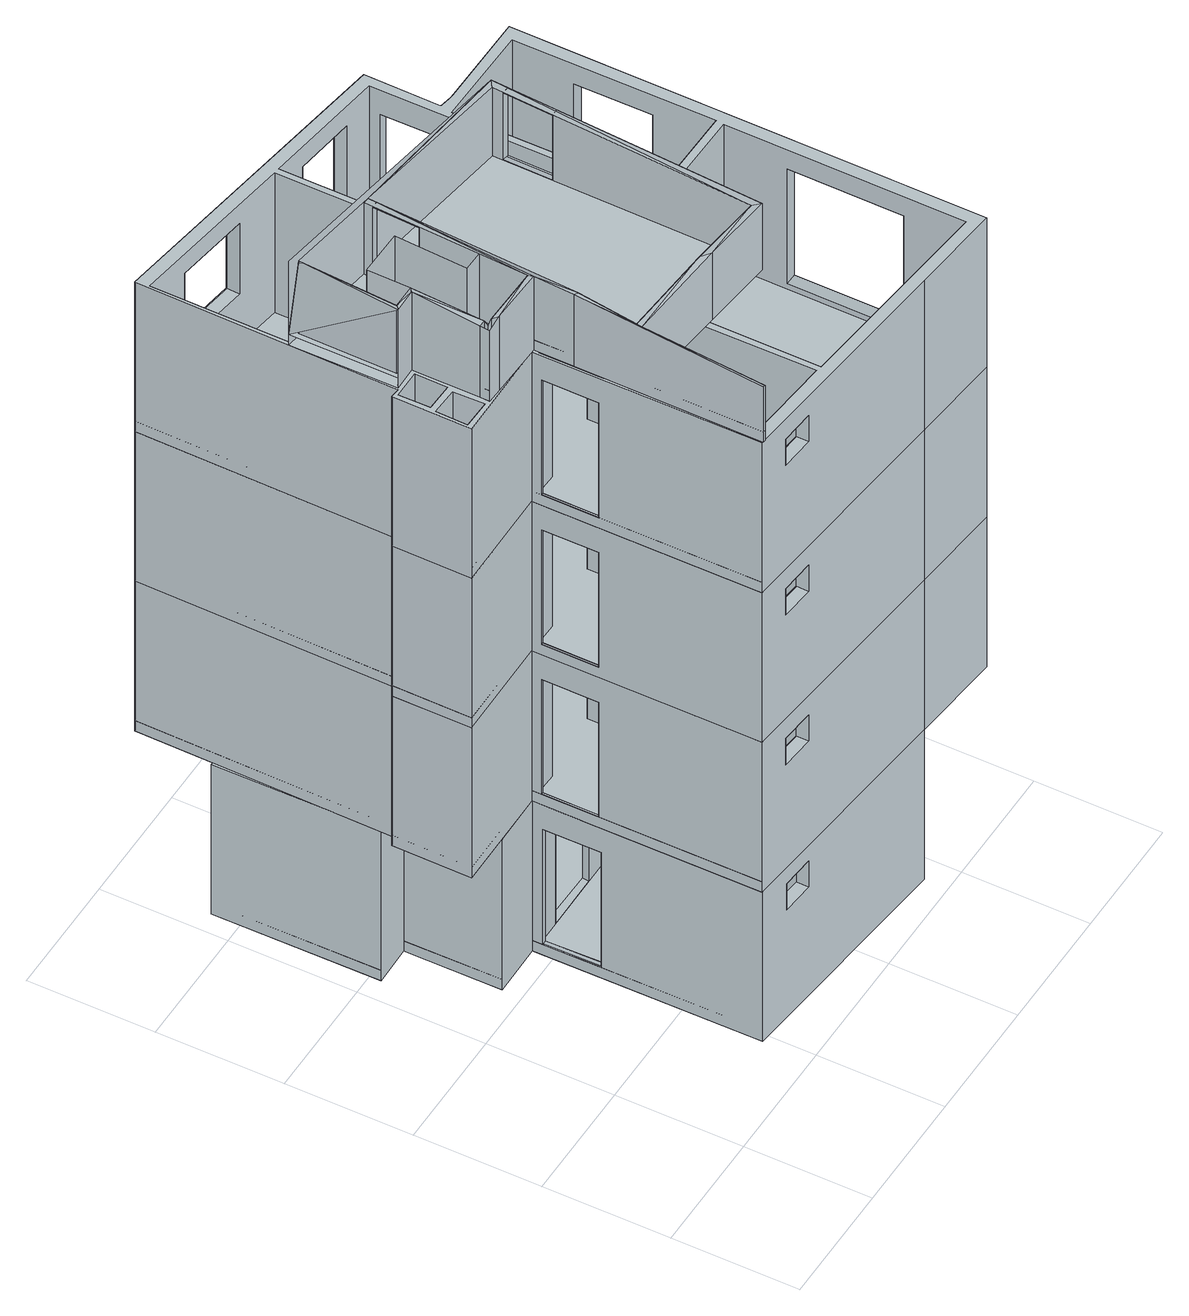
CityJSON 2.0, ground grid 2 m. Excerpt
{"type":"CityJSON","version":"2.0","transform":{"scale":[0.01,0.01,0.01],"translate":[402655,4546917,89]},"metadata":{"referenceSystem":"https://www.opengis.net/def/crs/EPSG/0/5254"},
"CityObjects":{
"object1":{"type":"GenericCityObject","attributes":{"name":"-1_-1_7_Bağımsız Bölüm","geometrySuitability":1002,"integrationState":1001,"independentSectionNumber":"7","takbisPropertyIdentityNumber":40025389,"maksIdentityNumber":1548172723,"maksNumaratajIdentityNumber":280132556,"maksIntegrationState":1001,"additionalNote":"-","independentSectionCardinalDirection":1001,"independentSectionUsage":1001,"partCount":2,"independentSectionPlanNetArea":-1,"independentSectionPlanGrossArea":-1,"independentSectionCalculatedArea":16.25,"class":"BagimsizBolum"},"geometry":[{"type":"MultiSurface","lod":"2","boundaries":[[[0,1,2,3,4,5,6,7,8,9,10,11,12,13]],[[14,15,16,17,18,19,20,21,22,23,24,25,26,27]],[[12,28,29,13]],[[10,30,31,11]],[[9,32,30,10]],[[8,33,32,9]],[[7,34,33,8]],[[6,35,34,7]],[[5,36,35,6]],[[4,37,36,5]],[[3,38,37,4]],[[2,39,38,3]],[[1,40,39,2]],[[0,41,40,1]],[[13,29,41,0],[42,43,44,45]],[[46,47,48,49],[50,51,52,53]],[[54,55,47,46]],[[56,57,55,54],[58,59,60,61]],[[62,63,57,56]],[[64,65,63,62]],[[49,48,65,64]],[[66,67,68,69],[70,71,72,73]],[[74,75,67,66]],[[76,77,75,74]],[[78,79,77,76]],[[80,81,79,78]],[[82,83,81,80]],[[84,85,83,82]],[[69,68,85,84]],[[86,87,88,89]],[[90,91,87,86]],[[92,93,91,90]],[[78,79,93,92]],[[89,88,68,69]],[[37,38,39]],[[34,35,68]],[[57,35,36]],[[37,39,36]],[[39,40,65]],[[63,57,36]],[[48,41,29]],[[48,29,47]],[[41,48,40]],[[29,14,55]],[[68,55,67]],[[55,47,29]],[[48,65,40]],[[65,63,39]],[[14,67,55]],[[75,67,14]],[[75,14,31]],[[31,77,75]],[[30,77,31]],[[32,81,30]],[[85,34,68]],[[35,55,68]],[[81,79,30]],[[42,50,53,45]],[[43,51,50,42]],[[44,52,51,43]],[[45,53,52,44]],[[58,71,72,61]],[[59,70,71,58]],[[60,73,70,59]],[[61,72,73,60]]]}]},
"object2":{"type":"GenericCityObject","attributes":{"name":"-1_-1_2_Bağımsız Bölüm","geometrySuitability":1002,"integrationState":1001,"independentSectionNumber":"2","takbisPropertyIdentityNumber":40025384,"maksIdentityNumber":1549672671,"maksNumaratajIdentityNumber":280132556,"maksIntegrationState":1001,"additionalNote":"-","independentSectionCardinalDirection":1001,"independentSectionUsage":1001,"partCount":5,"independentSectionPlanNetArea":-1,"independentSectionPlanGrossArea":-1,"independentSectionCalculatedArea":32.59,"class":"BagimsizBolum"},"geometry":[{"type":"MultiSurface","lod":"2","boundaries":[[[94,95,96,97,98,99,100,101]],[[102,103,104,105,106,107,108,109]],[[110,111,112,113,114,115,116,117],[118,119,120,121],[122,123,124,125],[126,127,128,129],[130,131,132,133],[134,135,136,137,138,139]],[[100,110,117,101]],[[99,111,110,100]],[[98,112,111,99]],[[97,113,112,98]],[[96,114,113,97],[140,141,142,143]],[[95,115,114,96],[144,145,146,147]],[[94,116,115,95],[148,149,150,151],[152,153,154,155]],[[101,117,116,94],[156,157,158,159],[160,161,162,163]],[[164,121,118,165]],[[165,118,119,166],[167,168,169,170]],[[166,119,120,171]],[[171,120,121,164],[172,173,174,175]],[[176,125,122,177],[178,179,180,181]],[[177,122,123,182]],[[182,123,124,183],[184,185,186,187]],[[183,124,125,176]],[[188,129,126,189],[190,191,192,193]],[[189,126,127,194],[195,196,197,198]],[[194,127,128,199],[200,201,202,203]],[[199,128,129,188],[204,205,206,207]],[[208,133,130,209],[210,211,212,213]],[[209,130,131,214],[215,216,217,218]],[[214,131,132,219],[220,221,222,223]],[[219,132,133,208],[224,225,226,227]],[[228,139,134,229]],[[229,134,135,230]],[[230,135,136,231]],[[231,136,137,232]],[[232,137,138,233],[234,235,236,237]],[[233,138,139,228],[238,239,240,241]],[[144,178,181,147]],[[145,179,178,144]],[[146,180,179,145]],[[147,181,180,146]],[[148,172,175,151]],[[149,173,172,148]],[[150,174,173,149]],[[151,175,174,150]],[[152,224,227,155]],[[153,225,224,152]],[[154,226,225,153]],[[155,227,226,154]],[[156,234,237,159]],[[157,235,234,156]],[[158,236,235,157]],[[159,237,236,158]],[[160,220,223,163]],[[161,221,220,160]],[[162,222,221,161]],[[163,223,222,162]],[[140,195,198,143]],[[141,196,195,140]],[[142,197,196,141]],[[143,198,197,142]],[[167,205,206,170]],[[168,204,205,167]],[[169,207,204,168]],[[170,206,207,169]],[[184,191,192,187]],[[185,190,191,184]],[[186,193,190,185]],[[187,192,193,186]],[[200,211,212,203]],[[201,210,211,200]],[[202,213,210,201]],[[203,212,213,202]],[[215,239,240,218]],[[216,238,239,215]],[[217,241,238,216]],[[218,240,241,217]]]}]},
"object3":{"type":"GenericCityObject","attributes":{"name":"-1_-1_3_Bağımsız Bölüm","geometrySuitability":1002,"integrationState":1001,"independentSectionNumber":"3","takbisPropertyIdentityNumber":40025385,"maksIdentityNumber":1549372686,"maksNumaratajIdentityNumber":280132556,"maksIntegrationState":1001,"additionalNote":"-","independentSectionCardinalDirection":1001,"independentSectionUsage":1001,"partCount":9,"independentSectionPlanNetArea":-1,"independentSectionPlanGrossArea":-1,"independentSectionCalculatedArea":50.86,"class":"BagimsizBolum"},"geometry":[{"type":"MultiSurface","lod":"2","boundaries":[[[242,115,243,244,245,246,247,248,249,250,116,251]],[[252,253,254,255,256,257,258,259,260,261,262,263]],[[264,265,266,267,268,269,270,271,272,273,274,275],[276,277,278,279],[280,281,282,283],[284,285,286,287],[288,289,290,291],[292,293,294,295],[296,297,298,299,300,301,302,303],[304,305,306,307],[308,309,310,311],[312,313,314,315]],[[116,264,275,251]],[[250,265,264,116]],[[249,266,265,250],[316,317,318,319]],[[248,267,266,249],[320,321,322,323],[324,325,326,327]],[[247,268,267,248]],[[246,269,268,247]],[[245,270,269,246]],[[244,271,270,245]],[[243,272,271,244],[328,329,330,331]],[[115,273,272,243],[332,333,334,335]],[[242,274,273,115]],[[251,275,274,242],[336,337,338,339],[340,341,342,343]],[[344,279,276,345]],[[345,276,277,346]],[[346,277,278,347],[348,349,350,351]],[[347,278,279,344],[352,353,354,355]],[[356,283,280,357]],[[357,280,281,358],[359,360,361,362]],[[358,281,282,363]],[[363,282,283,356],[364,365,366,367]],[[368,287,284,369],[370,371,372,373]],[[369,284,285,374]],[[374,285,286,375],[376,377,378,379]],[[375,286,287,368],[380,381,382,383]],[[384,291,288,385],[386,387,388,389]],[[385,288,289,390]],[[390,289,290,391],[392,393,394,395]],[[391,290,291,384]],[[396,295,292,397],[398,399,400,401]],[[397,292,293,402]],[[402,293,294,403],[404,405,406,407]],[[403,294,295,396]],[[408,303,296,409],[410,411,412,413]],[[409,296,297,414],[415,416,417,418]],[[414,297,298,419]],[[419,298,299,420],[421,422,423,424]],[[420,299,300,425],[426,427,428,429],[430,431,432,433]],[[425,300,301,434],[435,436,437,438]],[[434,301,302,439],[440,441,442,443]],[[439,302,303,408]],[[444,307,304,445]],[[445,304,305,446]],[[446,305,306,447]],[[447,306,307,444],[448,449,450,451]],[[452,311,308,453]],[[453,308,309,454]],[[454,309,310,455]],[[455,310,311,452]],[[456,315,312,457]],[[457,312,313,458]],[[458,313,314,459]],[[459,314,315,456]],[[320,376,379,323]],[[321,377,376,320]],[[322,378,377,321]],[[323,379,378,322]],[[324,392,395,327]],[[325,393,392,324]],[[326,394,393,325]],[[327,395,394,326]],[[332,398,401,335]],[[333,399,398,332]],[[334,400,399,333]],[[335,401,400,334]],[[336,352,355,339]],[[337,353,352,336]],[[338,354,353,337]],[[339,355,354,338]],[[340,364,367,343]],[[341,365,364,340]],[[342,366,365,341]],[[343,367,366,342]],[[316,380,383,319]],[[317,381,380,316]],[[318,382,381,317]],[[319,383,382,318]],[[328,415,418,331]],[[329,416,415,328]],[[330,417,416,329]],[[331,418,417,330]],[[348,441,442,351]],[[349,440,441,348]],[[350,443,440,349]],[[351,442,443,350]],[[359,436,437,362]],[[360,435,436,359]],[[361,438,435,360]],[[362,437,438,361]],[[370,427,428,373]],[[371,426,427,370]],[[372,429,426,371]],[[373,428,429,372]],[[386,431,432,389]],[[387,430,431,386]],[[388,433,430,387]],[[389,432,433,388]],[[404,411,412,407]],[[405,410,411,404]],[[406,413,410,405]],[[407,412,413,406]],[[421,449,450,424]],[[422,448,449,421]],[[423,451,448,422]],[[424,450,451,423]]]}]},
"object4":{"type":"GenericCityObject","attributes":{"name":"-1_-1_5_Bağımsız Bölüm","geometrySuitability":1002,"integrationState":1001,"independentSectionNumber":"5","takbisPropertyIdentityNumber":40025387,"maksIdentityNumber":1548772704,"maksNumaratajIdentityNumber":280132556,"maksIntegrationState":1001,"additionalNote":"-","independentSectionCardinalDirection":1001,"independentSectionUsage":1001,"partCount":9,"independentSectionPlanNetArea":-1,"independentSectionPlanGrossArea":-1,"independentSectionCalculatedArea":50.86,"class":"BagimsizBolum"},"geometry":[{"type":"MultiSurface","lod":"2","boundaries":[[[274,273,272,271,270,269,268,267,266,265,264,275]],[[460,461,462,463,464,465,466,467,468,469,470,471]],[[472,473,474,475,476,477,478,479,480,481,482,483],[484,485,486,487],[488,489,490,491],[492,493,494,495],[496,497,498,499],[500,501,502,503],[504,505,506,507,508,509,510,511],[512,513,514,515],[516,517,518,519],[520,521,522,523]],[[264,472,483,275]],[[265,473,472,264]],[[266,474,473,265],[524,525,526,527]],[[267,475,474,266],[528,529,530,531],[532,533,534,535]],[[268,476,475,267]],[[269,477,476,268]],[[270,478,477,269]],[[271,479,478,270]],[[272,480,479,271],[536,537,538,539]],[[273,481,480,272],[540,541,542,543]],[[274,482,481,273]],[[275,483,482,274],[544,545,546,547],[548,549,550,551]],[[552,487,484,553]],[[553,484,485,554]],[[554,485,486,555],[556,557,558,559]],[[555,486,487,552],[560,561,562,563]],[[564,491,488,565]],[[565,488,489,566],[567,568,569,570]],[[566,489,490,571]],[[571,490,491,564],[572,573,574,575]],[[576,495,492,577],[578,579,580,581]],[[577,492,493,582]],[[582,493,494,583],[584,585,586,587]],[[583,494,495,576],[588,589,590,591]],[[592,499,496,593],[594,595,596,597]],[[593,496,497,598]],[[598,497,498,599],[600,601,602,603]],[[599,498,499,592]],[[604,503,500,605],[606,607,608,609]],[[605,500,501,610]],[[610,501,502,611],[612,613,614,615]],[[611,502,503,604]],[[616,511,504,617],[618,619,620,621]],[[617,504,505,622],[623,624,625,626]],[[622,505,506,627]],[[627,506,507,628],[629,630,631,632]],[[628,507,508,633],[634,635,636,637],[638,639,640,641]],[[633,508,509,642],[643,644,645,646]],[[642,509,510,647],[648,649,650,651]],[[647,510,511,616]],[[652,515,512,653]],[[653,512,513,654]],[[654,513,514,655]],[[655,514,515,652],[656,657,658,659]],[[660,519,516,661]],[[661,516,517,662]],[[662,517,518,663]],[[663,518,519,660]],[[664,523,520,665]],[[665,520,521,666]],[[666,521,522,667]],[[667,522,523,664]],[[528,584,587,531]],[[529,585,584,528]],[[530,586,585,529]],[[531,587,586,530]],[[532,600,603,535]],[[533,601,600,532]],[[534,602,601,533]],[[535,603,602,534]],[[540,606,609,543]],[[541,607,606,540]],[[542,608,607,541]],[[543,609,608,542]],[[544,560,563,547]],[[545,561,560,544]],[[546,562,561,545]],[[547,563,562,546]],[[548,572,575,551]],[[549,573,572,548]],[[550,574,573,549]],[[551,575,574,550]],[[524,588,591,527]],[[525,589,588,524]],[[526,590,589,525]],[[527,591,590,526]],[[536,623,626,539]],[[537,624,623,536]],[[538,625,624,537]],[[539,626,625,538]],[[556,649,650,559]],[[557,648,649,556]],[[558,651,648,557]],[[559,650,651,558]],[[567,644,645,570]],[[568,643,644,567]],[[569,646,643,568]],[[570,645,646,569]],[[578,635,636,581]],[[579,634,635,578]],[[580,637,634,579]],[[581,636,637,580]],[[594,639,640,597]],[[595,638,639,594]],[[596,641,638,595]],[[597,640,641,596]],[[612,619,620,615]],[[613,618,619,612]],[[614,621,618,613]],[[615,620,621,614]],[[629,657,658,632]],[[630,656,657,629]],[[631,659,656,630]],[[632,658,659,631]]]}]},
"object5":{"type":"GenericCityObject","attributes":{"name":"-1_-1_7_Bağımsız Bölüm","geometrySuitability":1002,"integrationState":1001,"independentSectionNumber":"7","takbisPropertyIdentityNumber":40025389,"maksIdentityNumber":1548172723,"maksNumaratajIdentityNumber":280132556,"maksIntegrationState":1001,"additionalNote":"-","independentSectionCardinalDirection":1001,"independentSectionUsage":1001,"partCount":8,"independentSectionPlanNetArea":-1,"independentSectionPlanGrossArea":-1,"independentSectionCalculatedArea":50.86,"class":"BagimsizBolum"},"geometry":[{"type":"MultiSurface","lod":"2","boundaries":[[[482,481,480,479,478,477,476,475,474,473,472,483]],[[668,669,670,671,672,673,674,675,676,677,678,679]],[[680,681,682,683,684,685,686,687,688,689,690,691],[692,693,694,695],[696,697,698,699],[700,701,702,703],[704,705,706,707],[708,709,710,711],[712,713,714,715],[716,717,718,719],[720,721,722,723,724,725,726,727,728,729,730]],[[472,680,691,483]],[[473,681,680,472]],[[474,682,681,473],[731,732,733,734]],[[475,683,682,474],[735,736,737,738],[739,740,741,742]],[[476,684,683,475]],[[477,685,684,476]],[[478,686,685,477]],[[479,687,686,478]],[[480,688,687,479],[743,744,745,746]],[[481,689,688,480],[747,748,749,750]],[[482,690,689,481]],[[483,691,690,482],[751,752,753,754],[755,756,757,758]],[[759,695,692,760]],[[760,692,693,761]],[[761,693,694,762],[763,764,765,766]],[[762,694,695,759],[767,768,769,770]],[[771,699,696,772]],[[772,696,697,773],[774,775,776,777]],[[773,697,698,778]],[[778,698,699,771],[779,780,781,782]],[[783,703,700,784],[785,786,787,788]],[[784,700,701,789]],[[789,701,702,790],[791,792,793,794]],[[790,702,703,783],[795,796,797,798]],[[799,707,704,800],[801,802,803,804]],[[800,704,705,805]],[[805,705,706,806],[807,808,809,810]],[[806,706,707,799]],[[811,711,708,812],[813,814,815,816]],[[812,708,709,817]],[[817,709,710,818],[819,820,821,822]],[[818,710,711,811]],[[823,715,712,824]],[[824,712,713,825]],[[825,713,714,826]],[[826,714,715,823]],[[827,719,716,828]],[[828,716,717,829]],[[829,717,718,830]],[[830,718,719,827]],[[831,730,720,832],[833,834,835,836]],[[832,720,721,837],[838,839,840,841]],[[837,721,722,842]],[[842,722,723,843]],[[843,723,724,844]],[[844,724,725,845]],[[845,725,726,846]],[[846,726,727,847],[848,849,850,851],[852,853,854,855]],[[847,727,728,856],[857,858,859,860]],[[856,728,729,861],[862,863,864,865]],[[861,729,730,831]],[[866,867,723,843]],[[868,869,867,866]],[[870,871,869,868]],[[845,725,871,870]],[[735,791,794,738]],[[736,792,791,735]],[[737,793,792,736]],[[738,794,793,737]],[[739,807,810,742]],[[740,808,807,739]],[[741,809,808,740]],[[742,810,809,741]],[[747,813,816,750]],[[748,814,813,747]],[[749,815,814,748]],[[750,816,815,749]],[[751,767,770,754]],[[752,768,767,751]],[[753,769,768,752]],[[754,770,769,753]],[[755,779,782,758]],[[756,780,779,755]],[[757,781,780,756]],[[758,782,781,757]],[[731,795,798,734]],[[732,796,795,731]],[[733,797,796,732]],[[734,798,797,733]],[[743,838,841,746]],[[744,839,838,743]],[[745,840,839,744]],[[746,841,840,745]],[[763,863,864,766]],[[764,862,863,763]],[[765,865,862,764]],[[766,864,865,765]],[[774,858,859,777]],[[775,857,858,774]],[[776,860,857,775]],[[777,859,860,776]],[[785,849,850,788]],[[786,848,849,785]],[[787,851,848,786]],[[788,850,851,787]],[[801,853,854,804]],[[802,852,853,801]],[[803,855,852,802]],[[804,854,855,803]],[[819,834,835,822]],[[820,833,834,819]],[[821,836,833,820]],[[822,835,836,821]]]}]}
},
"vertices":[
[475,238,1230],[358,250,1230],[196,267,1230],[193,75,1230],[189,76,1230],[190,370,1230],[190,432,1230],[100,435,1230],[76,436,1230],[76,452,1230],[76,557,1230],[37,556,1230],[36,726,1230],[479,661,1230],[36,726,1250],[37,556,1250],[76,557,1250],[76,452,1250],[76,436,1250],[100,435,1250],[190,432,1250],[190,370,1250],[189,76,1250],[193,75,1250],[196,267,1250],[358,250,1250],[475,238,1250],[479,661,1250],[36,726,1390],[479,661,1382],[76,557,1380],[37,556,1380],[76,452,1366],[76,436,1365],[100,435,1372],[190,432,1371],[190,370,1367],[189,76,1336],[193,75,1336],[196,267,1351],[358,250,1359],[475,238,1357],[478,559,1375],[479,635,1379],[479,635,1250],[478,559,1250],[468,653,1250],[468,653,1381],[464,249,1358],[464,249,1250],[467,559,1375],[468,636,1379],[468,636,1251],[467,559,1251],[197,693,1250],[197,693,1386],[196,366,1250],[196,366,1367],[197,680,1385],[197,608,1380],[197,608,1251],[197,680,1251],[196,276,1250],[196,276,1352],[342,261,1250],[342,261,1360],[186,694,1250],[186,694,1387],[187,440,1372],[187,440,1250],[186,608,1381],[186,680,1385],[186,680,1251],[186,608,1251],[44,715,1250],[44,715,1389],[43,562,1250],[43,562,1380],[82,562,1250],[82,562,1380],[82,448,1250],[82,448,1373],[82,442,1250],[82,442,1366],[90,442,1250],[90,442,1373],[155,516,1250],[155,516,1376],[187,515,1376],[187,515,1250],[155,628,1250],[155,628,1383],[79,629,1250],[79,629,1384],
[556,766,82],[564,37,82],[188,76,82],[186,432,82],[101,431,82],[100,583,82],[36,582,82],[34,845,82],[36,582,102],[100,583,102],[101,431,102],[186,432,102],[188,76,102],[564,37,102],[556,766,102],[34,845,102],[36,582,369],[100,583,369],[101,431,369],[186,432,369],[188,76,369],[564,37,369],[556,766,369],[34,845,369],[369,77,369],[368,421,369],[540,418,369],[538,62,369],[195,95,369],[195,303,369],[359,301,369],[359,78,369],[195,312,369],[193,420,369],[358,421,369],[359,311,369],[194,433,369],[192,801,369],[540,748,369],[541,429,369],[110,439,369],[110,589,369],[43,590,369],[43,824,369],[182,803,369],[184,438,369],[186,416,322],[187,326,322],[187,326,102],[186,416,102],[243,70,339],[296,65,339],[296,65,289],[243,70,289],[562,183,339],[561,304,339],[561,304,204],[562,183,204],[558,536,339],[557,638,339],[557,638,204],[558,536,204],[165,825,339],[68,840,339],[68,840,204],[165,825,204],[480,778,339],[385,792,339],[385,792,204],[480,778,204],[538,62,102],[369,77,102],[368,421,102],[368,412,322],[368,335,322],[368,335,103],[368,412,103],[540,418,102],[539,184,339],[539,305,339],[539,305,204],[539,184,204],[359,78,102],[195,95,102],[244,90,339],[296,84,339],[296,84,289],[244,90,289],[195,303,102],[359,301,102],[282,302,322],[200,303,322],[200,303,103],[282,302,103],[359,311,102],[195,312,102],[200,312,322],[282,311,322],[282,311,103],[200,312,103],[193,420,102],[193,416,322],[195,326,322],[195,326,103],[193,416,103],[358,421,102],[321,421,322],[229,420,322],[229,420,103],[321,421,103],[359,335,322],[358,412,322],[358,412,103],[359,335,103],[541,429,102],[194,433,102],[229,432,322],[322,431,322],[322,431,103],[229,432,103],[192,801,102],[192,795,322],[193,698,322],[193,698,103],[192,795,103],[540,748,102],[479,758,339],[384,772,339],[384,772,204],[479,758,204],[541,537,339],[540,638,339],[540,638,204],[541,537,204],[184,438,102],[110,439,102],[110,589,102],[43,590,102],[43,824,102],[182,803,102],[164,805,339],[68,820,339],[68,820,204],[164,805,204],[183,698,322],[182,796,322],[182,796,103],[183,698,103],
[710,22,369],[187,76,369],[186,433,369],[18,432,369],[19,556,369],[34,555,369],[39,966,369],[535,890,369],[534,770,369],[711,764,369],[556,766,389],[534,770,389],[535,890,389],[39,966,389],[34,555,389],[19,556,389],[18,432,389],[186,433,389],[187,76,389],[564,37,389],[710,22,389],[711,764,389],[556,766,656],[534,770,656],[535,890,656],[39,966,656],[34,555,656],[19,556,656],[18,432,656],[186,433,656],[187,76,656],[564,37,656],[710,22,656],[711,764,656],[353,78,656],[353,426,656],[691,420,656],[690,43,656],[532,435,656],[530,751,656],[691,748,656],[692,432,656],[322,557,656],[322,902,656],[520,873,656],[521,554,656],[41,560,656],[42,945,656],[312,903,656],[313,557,656],[196,94,656],[195,314,656],[342,311,656],[344,80,656],[189,323,656],[189,423,656],[223,422,656],[222,549,656],[521,543,656],[519,432,656],[342,435,656],[342,321,656],[82,440,656],[81,549,656],[214,547,656],[215,438,656],[22,440,656],[23,490,656],[67,489,656],[68,439,656],[26,500,656],[26,550,656],[71,550,656],[71,499,656],[534,775,609],[535,856,609],[535,856,389],[534,775,389],[470,900,619],[373,915,619],[373,915,484],[470,900,484],[238,936,619],[119,954,619],[119,954,484],[238,936,484],[186,418,609],[186,329,609],[186,329,389],[186,418,389],[241,70,619],[296,65,619],[296,65,569],[241,70,569],[710,140,619],[710,321,619],[710,321,399],[710,140,399],[711,530,619],[711,652,619],[711,652,484],[711,530,484],[690,43,389],[353,78,389],[353,426,389],[691,420,389],[447,425,599],[359,426,599],[359,426,390],[447,425,390],[690,140,619],[691,321,619],[691,321,399],[690,140,399],[692,432,389],[532,435,389],[530,751,389],[531,538,609],[532,453,609],[532,453,390],[531,538,390],[691,748,389],[691,530,619],[691,652,619],[691,652,484],[691,530,484],[521,554,389],[322,557,389],[431,555,609],[513,554,609],[513,554,390],[431,555,390],[322,902,389],[520,873,389],[470,880,619],[373,894,619],[373,894,484],[470,880,484],[521,775,609],[520,856,609],[520,856,390],[521,775,390],[313,557,389],[41,560,389],[231,558,609],[308,557,609],[308,557,390],[231,558,390],[42,945,389],[312,903,389],[237,915,619],[118,933,619],[118,933,484],[237,915,484],[344,80,389],[196,94,389],[242,90,619],[296,85,619],[296,85,569],[242,90,569],[195,314,389],[342,311,389],[278,312,609],[199,313,609],[199,313,390],[278,312,390],[342,321,389],[189,323,389],[199,323,609],[279,322,609],[279,322,390],[199,323,390],[189,423,389],[189,418,609],[189,329,609],[189,329,390],[189,418,390],[223,422,389],[222,549,389],[222,537,609],[223,456,609],[223,456,390],[222,537,390],[521,543,389],[512,544,609],[430,545,609],[430,545,390],[512,544,390],[308,547,609],[231,548,609],[231,548,390],[308,547,390],[519,432,389],[520,454,609],[521,538,609],[521,538,390],[520,454,390],[342,435,389],[359,435,599],[447,434,599],[447,434,390],[359,435,390],[215,438,389],[82,440,389],[81,549,389],[214,547,389],[215,456,609],[214,538,609],[214,538,390],[215,456,390],[68,439,389],[22,440,389],[23,490,389],[67,489,389],[71,499,389],[26,500,389],[26,550,389],[71,550,389],
[556,766,676],[534,770,676],[535,890,676],[39,966,676],[34,555,676],[19,556,676],[18,432,676],[186,433,676],[187,76,676],[564,37,676],[710,22,676],[711,764,676],[556,766,943],[534,770,943],[535,890,943],[39,966,943],[34,555,943],[19,556,943],[18,432,943],[186,433,943],[187,76,943],[564,37,943],[710,22,943],[711,764,943],[353,78,943],[353,426,943],[691,420,943],[690,43,943],[532,435,943],[530,751,943],[691,748,943],[692,432,943],[322,557,943],[322,902,943],[520,873,943],[521,554,943],[41,560,943],[42,945,943],[312,903,943],[313,557,943],[196,94,943],[195,314,943],[342,311,943],[344,80,943],[189,323,943],[189,423,943],[223,422,943],[222,549,943],[521,543,943],[519,432,943],[342,435,943],[342,321,943],[82,440,943],[81,549,943],[214,547,943],[215,438,943],[22,440,943],[23,490,943],[67,489,943],[68,439,943],[26,500,943],[26,550,943],[71,550,943],[71,499,943],[534,775,896],[535,856,896],[535,856,676],[534,775,676],[470,900,906],[373,915,906],[373,915,771],[470,900,771],[238,936,906],[119,954,906],[119,954,771],[238,936,771],[186,418,896],[186,329,896],[186,329,676],[186,418,676],[241,70,906],[296,65,906],[296,65,856],[241,70,856],[710,140,906],[710,321,906],[710,321,686],[710,140,686],[711,530,906],[711,652,906],[711,652,771],[711,530,771],[690,43,676],[353,78,676],[353,426,676],[691,420,676],[447,425,886],[359,426,886],[359,426,677],[447,425,677],[690,140,906],[691,321,906],[691,321,687],[690,140,687],[692,432,676],[532,435,676],[530,751,676],[531,538,896],[532,453,896],[532,453,677],[531,538,677],[691,748,676],[691,530,906],[691,652,906],[691,652,771],[691,530,771],[521,554,676],[322,557,676],[431,555,896],[513,554,896],[513,554,677],[431,555,677],[322,902,676],[520,873,676],[470,880,906],[373,894,906],[373,894,771],[470,880,771],[521,775,896],[520,856,896],[520,856,677],[521,775,677],[313,557,676],[41,560,676],[231,558,896],[308,557,896],[308,557,677],[231,558,677],[42,945,676],[312,903,676],[237,915,906],[118,933,906],[118,933,771],[237,915,771],[344,80,676],[196,94,676],[242,90,906],[296,85,906],[296,85,856],[242,90,856],[195,314,676],[342,311,676],[278,312,896],[199,313,896],[199,313,677],[278,312,677],[342,321,676],[189,323,676],[199,323,896],[279,322,896],[279,322,677],[199,323,677],[189,423,676],[189,418,896],[189,329,896],[189,329,677],[189,418,677],[223,422,676],[222,549,676],[222,537,896],[223,456,896],[223,456,677],[222,537,677],[521,543,676],[512,544,896],[430,545,896],[430,545,677],[512,544,677],[308,547,896],[231,548,896],[231,548,677],[308,547,677],[519,432,676],[520,454,896],[521,538,896],[521,538,677],[520,454,677],[342,435,676],[359,435,886],[447,434,886],[447,434,677],[359,435,677],[215,438,676],[82,440,676],[81,549,676],[214,547,676],[215,456,896],[214,538,896],[214,538,677],[215,456,677],[68,439,676],[22,440,676],[23,490,676],[67,489,676],[71,499,676],[26,500,676],[26,550,676],[71,550,676],
[556,766,963],[534,770,963],[535,890,963],[39,966,963],[34,555,963],[19,556,963],[18,432,963],[186,433,963],[187,76,963],[564,37,963],[710,22,963],[711,764,963],[556,766,1230],[534,770,1230],[535,890,1230],[39,966,1230],[34,555,1230],[19,556,1230],[18,432,1230],[186,433,1230],[187,76,1230],[564,37,1230],[710,22,1230],[711,764,1230],[353,78,1230],[353,426,1230],[691,420,1230],[690,43,1230],[532,435,1230],[530,751,1230],[691,748,1230],[692,432,1230],[322,557,1230],[322,902,1230],[520,873,1230],[521,554,1230],[41,560,1230],[42,945,1230],[312,903,1230],[313,557,1230],[196,94,1230],[195,314,1230],[342,311,1230],[344,80,1230],[22,440,1230],[23,490,1230],[67,489,1230],[68,439,1230],[26,500,1230],[26,550,1230],[71,550,1230],[71,499,1230],[189,323,1230],[189,423,1230],[223,422,1230],[223,443,1230],[79,443,1230],[79,549,1230],[222,549,1230],[521,543,1230],[519,432,1230],[342,435,1230],[342,321,1230],[534,775,1183],[535,856,1183],[535,856,963],[534,775,963],[470,900,1193],[373,915,1193],[373,915,1058],[470,900,1058],[238,936,1193],[119,954,1193],[119,954,1058],[238,936,1058],[186,418,1183],[186,329,1183],[186,329,963],[186,418,963],[241,70,1193],[296,65,1193],[296,65,1143],[241,70,1143],[710,140,1193],[710,321,1193],[710,321,973],[710,140,973],[711,530,1193],[711,652,1193],[711,652,1058],[711,530,1058],[690,43,963],[353,78,963],[353,426,963],[691,420,963],[447,425,1173],[359,426,1173],[359,426,964],[447,425,964],[690,140,1193],[691,321,1193],[691,321,974],[690,140,974],[692,432,963],[532,435,963],[530,751,963],[531,538,1183],[532,453,1183],[532,453,964],[531,538,964],[691,748,963],[691,530,1193],[691,652,1193],[691,652,1058],[691,530,1058],[521,554,963],[322,557,963],[431,555,1183],[513,554,1183],[513,554,964],[431,555,964],[322,902,963],[520,873,963],[470,880,1193],[373,894,1193],[373,894,1058],[470,880,1058],[521,775,1183],[520,856,1183],[520,856,964],[521,775,964],[313,557,963],[41,560,963],[231,558,1183],[308,557,1183],[308,557,964],[231,558,964],[42,945,963],[312,903,963],[237,915,1193],[118,933,1193],[118,933,1058],[237,915,1058],[344,80,963],[196,94,963],[242,90,1193],[296,85,1193],[296,85,1143],[242,90,1143],[195,314,963],[342,311,963],[278,312,1183],[199,313,1183],[199,313,964],[278,312,964],[68,439,963],[22,440,963],[23,490,963],[67,489,963],[71,499,963],[26,500,963],[26,550,963],[71,550,963],[342,321,963],[189,323,963],[199,323,1183],[279,322,1183],[279,322,964],[199,323,964],[189,423,963],[189,418,1183],[189,329,1183],[189,329,964],[189,418,964],[223,422,963],[223,443,963],[79,443,963],[79,549,963],[222,549,963],[521,543,963],[512,544,1183],[430,545,1183],[430,545,964],[512,544,964],[308,547,1183],[231,548,1183],[231,548,964],[308,547,964],[519,432,963],[520,454,1183],[521,538,1183],[521,538,964],[520,454,964],[342,435,963],[359,435,1173],[447,434,1173],[447,434,964],[359,435,964],[224,518,963],[224,518,1230],[149,519,963],[149,519,1230],[150,549,963],[150,549,1230]
]}
